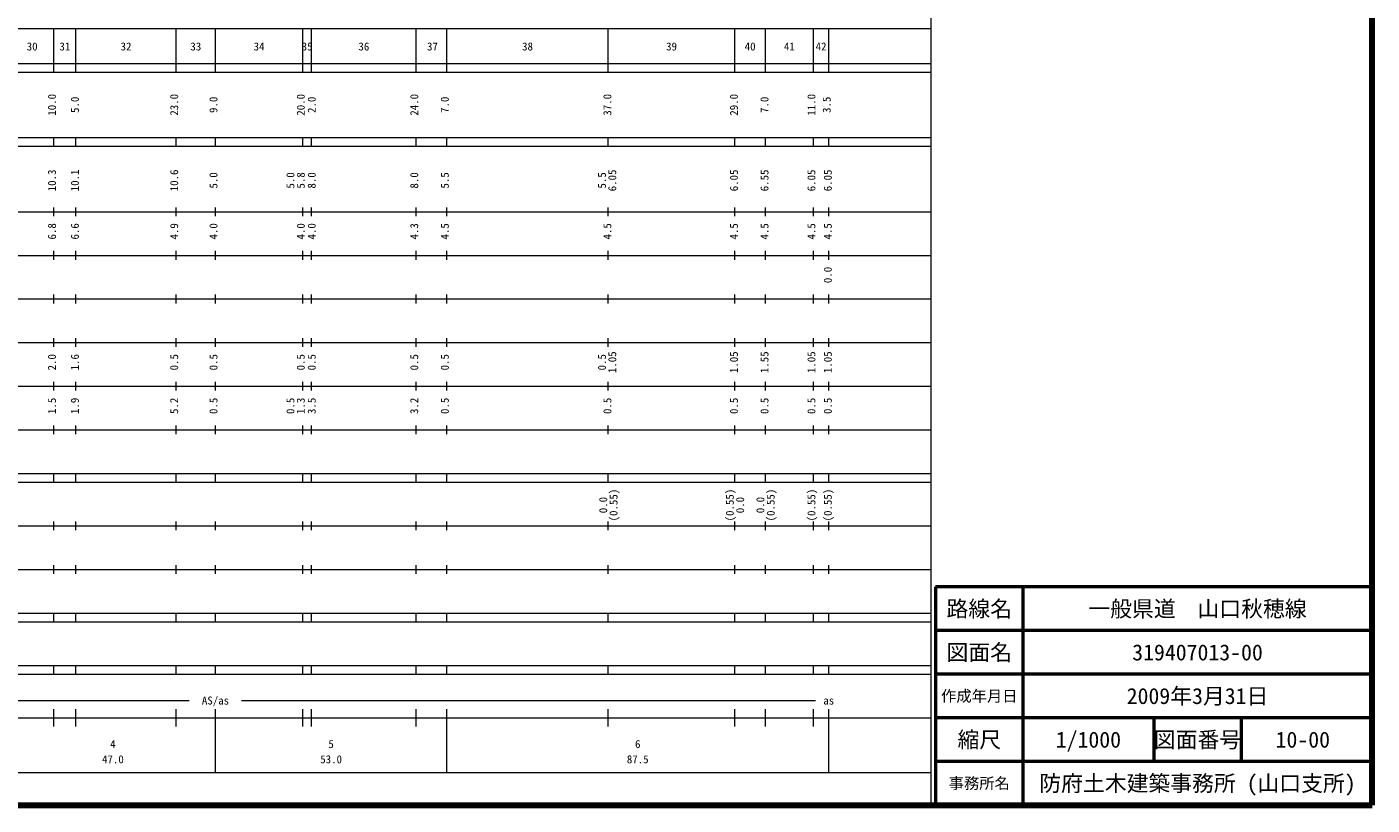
# Model space of a CAD drawing. Units: millimetres on the paper, enlarged 1000 times. Extents: x 40000 to 680000, y 20000 to 380000.
# Drawn here: x 371796 to 680000, y 20000 to 198357 of the extents above; entities that cross this region are included whole.
import ezdxf
from ezdxf.enums import TextEntityAlignment as Align

# ---------------------------------------------------------------- set-up
doc = ezdxf.new("R2010")
doc.units = ezdxf.units.MM
doc.header["$LTSCALE"] = 1000
for name, color, linetype, lineweight in [('M-TTL', 2, 'Continuous', 140), ('M-TTL-BAND', 7, 'Continuous', 13), ('M-TTL-FRAM', 2, 'Continuous', 50), ('M-TTL-LINE', 7, 'Continuous', 50)]:
    doc.layers.add(name, color=color, linetype=linetype, lineweight=lineweight)
doc.layers.add('M-TTL-TXT', color=7, linetype='Continuous')
doc.styles.add('ＭＳ ゴシック', font='')
doc.styles.get('ＭＳ ゴシック').set_extended_font_data('MS Gothic')

msp = doc.modelspace()

# ---------------------------------------------------------------- linework, layer by layer
at = {"layer": 'M-TTL'}
for p, q in [((680000, 20000), (680000, 380000)), ((40000, 20000), (680000, 20000))]:
    msp.add_line(p, q, dxfattribs=at)
at = {"layer": 'M-TTL-BAND'}
for p, q in [((579000, 20000), (579000, 370000)), ((68000, 198000), (579000, 198000)), ((378000, 188000), (378000, 198000)), ((383000, 188000), (383000, 198000)), ((406000, 188000), (406000, 198000)), ((415000, 188000), (415000, 198000)), ((435000, 188000), (435000, 198000)), ((437000, 188000), (437000, 198000)), ((461000, 188000), (461000, 198000)), ((468000, 188000), (468000, 198000)), ((505000, 188000), (505000, 198000)), ((534000, 188000), (534000, 198000)), ((541000, 188000), (541000, 198000)), ((552000, 188000), (552000, 198000)), ((555500, 188000), (555500, 198000)), ((40000, 190000), (579000, 190000)), ((40000, 188000), (579000, 188000)), ((40000, 173000), (579000, 173000)), ((378000, 171000), (378000, 173000)), ((383000, 171000), (383000, 173000)), ((406000, 171000), (406000, 173000)), ((415000, 171000), (415000, 173000)), ((435000, 171000), (435000, 173000)), ((437000, 171000), (437000, 173000)), ((461000, 171000), (461000, 173000)), ((468000, 171000), (468000, 173000)), ((505000, 171000), (505000, 173000)), ((534000, 171000), (534000, 173000)), ((541000, 171000), (541000, 173000)), ((552000, 171000), (552000, 173000)), ((555500, 171000), (555500, 173000)), ((40000, 171000), (579000, 171000)), ((40000, 156000), (579000, 156000)), ((378000, 155000), (378000, 157000)), ((383000, 155000), (383000, 157000)), ((406000, 155000), (406000, 157000)), ((415000, 155000), (415000, 157000)), ((435000, 155000), (435000, 157000)), ((437000, 155000), (437000, 157000)), ((461000, 155000), (461000, 157000)), ((468000, 155000), (468000, 157000)), ((505000, 155000), (505000, 157000)), ((534000, 155000), (534000, 157000)), ((541000, 155000), (541000, 157000)), ((552000, 155000), (552000, 157000)), ((555500, 155000), (555500, 157000)), ((46000, 146000), (579000, 146000)), ((378000, 145000), (378000, 147000)), ((383000, 145000), (383000, 147000)), ((406000, 145000), (406000, 147000)), ((415000, 145000), (415000, 147000)), ((435000, 145000), (435000, 147000)), ((437000, 145000), (437000, 147000)), ((461000, 145000), (461000, 147000)), ((468000, 145000), (468000, 147000)), ((505000, 145000), (505000, 147000)), ((534000, 145000), (534000, 147000)), ((541000, 145000), (541000, 147000)), ((552000, 145000), (552000, 147000)), ((555500, 145000), (555500, 147000)), ((52000, 136000), (579000, 136000)), ((378000, 135000), (378000, 137000)), ((383000, 135000), (383000, 137000)), ((406000, 135000), (406000, 137000)), ((415000, 135000), (415000, 137000)), ((435000, 135000), (435000, 137000)), ((437000, 135000), (437000, 137000)), ((461000, 135000), (461000, 137000)), ((468000, 135000), (468000, 137000)), ((505000, 135000), (505000, 137000)), ((534000, 135000), (534000, 137000)), ((541000, 135000), (541000, 137000)), ((552000, 135000), (552000, 137000)), ((555500, 135000), (555500, 137000)), ((378000, 125000), (378000, 127000)), ((383000, 125000), (383000, 127000)), ((406000, 125000), (406000, 127000)), ((415000, 125000), (415000, 127000)), ((435000, 125000), (435000, 127000)), ((437000, 125000), (437000, 127000)), ((461000, 125000), (461000, 127000)), ((468000, 125000), (468000, 127000)), ((505000, 125000), (505000, 127000)), ((534000, 125000), (534000, 127000)), ((541000, 125000), (541000, 127000)), ((552000, 125000), (552000, 127000)), ((555500, 125000), (555500, 127000)), ((46000, 126000), (579000, 126000)), ((52000, 116000), (579000, 116000)), ((378000, 115000), (378000, 117000)), ((383000, 115000), (383000, 117000)), ((406000, 115000), (406000, 117000)), ((415000, 115000), (415000, 117000)), ((435000, 115000), (435000, 117000)), ((437000, 115000), (437000, 117000)), ((461000, 115000), (461000, 117000)), ((468000, 115000), (468000, 117000)), ((505000, 115000), (505000, 117000)), ((534000, 115000), (534000, 117000)), ((541000, 115000), (541000, 117000)), ((552000, 115000), (552000, 117000)), ((555500, 115000), (555500, 117000)), ((46000, 106000), (579000, 106000)), ((378000, 105000), (378000, 107000)), ((383000, 105000), (383000, 107000)), ((406000, 105000), (406000, 107000)), ((415000, 105000), (415000, 107000)), ((435000, 105000), (435000, 107000)), ((437000, 105000), (437000, 107000)), ((461000, 105000), (461000, 107000)), ((468000, 105000), (468000, 107000)), ((505000, 105000), (505000, 107000)), ((534000, 105000), (534000, 107000)), ((541000, 105000), (541000, 107000)), ((552000, 105000), (552000, 107000)), ((555500, 105000), (555500, 107000)), ((40000, 96000), (579000, 96000)), ((378000, 94000), (378000, 96000)), ((383000, 94000), (383000, 96000)), ((406000, 94000), (406000, 96000)), ((415000, 94000), (415000, 96000)), ((435000, 94000), (435000, 96000)), ((437000, 94000), (437000, 96000)), ((461000, 94000), (461000, 96000)), ((468000, 94000), (468000, 96000)), ((505000, 94000), (505000, 96000)), ((534000, 94000), (534000, 96000)), ((541000, 94000), (541000, 96000)), ((552000, 94000), (552000, 96000)), ((555500, 94000), (555500, 96000)), ((40000, 94000), (579000, 94000)), ((49000, 84000), (579000, 84000)), ((378000, 83000), (378000, 85000)), ((383000, 83000), (383000, 85000)), ((406000, 83000), (406000, 85000)), ((415000, 83000), (415000, 85000)), ((435000, 83000), (435000, 85000)), ((437000, 83000), (437000, 85000)), ((461000, 83000), (461000, 85000)), ((468000, 83000), (468000, 85000)), ((505000, 83000), (505000, 85000)), ((534000, 83000), (534000, 85000)), ((541000, 83000), (541000, 85000)), ((552000, 83000), (552000, 85000)), ((555500, 83000), (555500, 85000)), ((40000, 74000), (579000, 74000)), ((378000, 73000), (378000, 75000)), ((383000, 73000), (383000, 75000)), ((406000, 73000), (406000, 75000)), ((415000, 73000), (415000, 75000)), ((435000, 73000), (435000, 75000)), ((437000, 73000), (437000, 75000)), ((461000, 73000), (461000, 75000)), ((468000, 73000), (468000, 75000)), ((505000, 73000), (505000, 75000)), ((534000, 73000), (534000, 75000)), ((541000, 73000), (541000, 75000)), ((552000, 73000), (552000, 75000)), ((555500, 73000), (555500, 75000)), ((40000, 64000), (579000, 64000)), ((40000, 62000), (579000, 62000)), ((378000, 62000), (378000, 64000)), ((383000, 62000), (383000, 64000)), ((406000, 62000), (406000, 64000)), ((415000, 62000), (415000, 64000)), ((435000, 62000), (435000, 64000)), ((437000, 62000), (437000, 64000)), ((461000, 62000), (461000, 64000)), ((468000, 62000), (468000, 64000)), ((505000, 62000), (505000, 64000)), ((534000, 62000), (534000, 64000)), ((541000, 62000), (541000, 64000)), ((552000, 62000), (552000, 64000)), ((555500, 62000), (555500, 64000)), ((40000, 52000), (579000, 52000)), ((40000, 50000), (579000, 50000)), ((378000, 50000), (378000, 52000)), ((383000, 50000), (383000, 52000)), ((406000, 50000), (406000, 52000)), ((415000, 50000), (415000, 52000)), ((435000, 50000), (435000, 52000)), ((437000, 50000), (437000, 52000)), ((461000, 50000), (461000, 52000)), ((468000, 50000), (468000, 52000)), ((505000, 50000), (505000, 52000)), ((534000, 50000), (534000, 52000)), ((541000, 50000), (541000, 52000)), ((552000, 50000), (552000, 52000)), ((555500, 50000), (555500, 52000)), ((71000, 44000), (409000, 44000)), ((421000, 44000), (552500, 44000)), ((378000, 38000), (378000, 42000)), ((383000, 38000), (383000, 42000)), ((406000, 38000), (406000, 42000)), ((415000, 27500), (415000, 42000)), ((435000, 38000), (435000, 42000)), ((437000, 38000), (437000, 42000)), ((461000, 38000), (461000, 42000)), ((468000, 27500), (468000, 42000)), ((505000, 38000), (505000, 42000)), ((534000, 38000), (534000, 42000)), ((541000, 38000), (541000, 42000)), ((552000, 38000), (552000, 42000)), ((555500, 27500), (555500, 42000)), ((40000, 40000), (579000, 40000)), ((68000, 27500), (579000, 27500))]:
    msp.add_line(p, q, dxfattribs=at)
at = {"layer": 'M-TTL-FRAM'}
for p, q in [((680000, 70000), (580000, 70000)), ((580000, 70000), (580000, 20000))]:
    msp.add_line(p, q, dxfattribs=at)
at = {"layer": 'M-TTL-LINE'}
for p, q in [((600000, 70000), (600000, 20000)), ((680000, 60000), (580000, 60000)), ((680000, 50000), (580000, 50000)), ((680000, 40000), (580000, 40000)), ((630000, 40000), (630000, 30000)), ((650000, 40000), (650000, 30000)), ((680000, 30000), (580000, 30000))]:
    msp.add_line(p, q, dxfattribs=at)

# ---------------------------------------------------------------- texts
at = {"layer": 'M-TTL-BAND', "style": 'ＭＳ ゴシック'}
for s, p in [('30', (373000, 192405)), ('31', (380500, 192405)), ('32', (394500, 192405)), ('33', (410500, 192405)), ('34', (425000, 192405)), ('35', (436000, 192405)), ('36', (449000, 192405)), ('37', (464719, 192405)), ('38', (486500, 192405)), ('39', (519500, 192405)), ('40', (537500, 192405)), ('41', (546500, 192405)), ('42', (553750, 192405)), ('AS/as', (415000, 42500)), ('as', (555500, 42500)), ('4', (391500, 32523)), ('5', (441500, 32523)), ('6', (511750, 32523)), ('47.0', (391500, 29033)), ('53.0', (441500, 29033)), ('87.5', (511750, 29033))]:
    msp.add_text(s, height=1833, dxfattribs=at).set_placement(p, align=Align.BOTTOM_CENTER)
for s, p in [('10.0', (379000, 180500)), ('5.0', (384250, 180500)), ('23.0', (407000, 180500)), ('9.0', (416000, 180500)), ('20.0', (436000, 180500)), ('2.0', (438510, 180500)), ('24.0', (462000, 180500)), ('7.0', (469000, 180500)), ('37.0', (506250, 180500)), ('29.0', (535250, 180500)), ('7.0', (542250, 180500)), ('11.0', (553000, 180500)), ('3.5', (556500, 180500)), ('10.3', (379000, 163174)), ('10.1', (384250, 163174)), ('10.6', (407000, 163174)), ('5.0', (416000, 163174)), ('5.0', (433630, 163174)), ('5.8', (436000, 163174)), ('8.0', (438510, 163174)), ('8.0', (462000, 163174)), ('5.5', (469000, 163174)), ('5.5', (505000, 163174)), ('6.05', (507370, 163174)), ('6.05', (535250, 163174)), ('6.55', (542250, 163174)), ('6.05', (553000, 163174)), ('6.05', (556750, 163174)), ('6.8', (379000, 151500)), ('6.6', (384250, 151500)), ('4.9', (407000, 151500)), ('4.0', (416000, 151500)), ('4.0', (436000, 151500)), ('4.0', (438510, 151500)), ('4.3', (462000, 151500)), ('4.5', (469000, 151500)), ('4.5', (506250, 151500)), ('4.5', (535250, 151500)), ('4.5', (542250, 151500)), ('4.5', (553000, 151500)), ('4.5', (556750, 151500)), ('0.0', (556750, 141500)), ('1.05', (507370, 121500)), ('1.05', (535250, 121500)), ('1.55', (542250, 121500)), ('1.05', (553000, 121500)), ('1.05', (556750, 121500)), ('2.0', (379000, 121500)), ('1.6', (384250, 121500)), ('0.5', (407000, 121500)), ('0.5', (416000, 121500)), ('0.5', (436000, 121500)), ('0.5', (438510, 121500)), ('0.5', (462000, 121500)), ('0.5', (469000, 121500)), ('0.5', (505000, 121500)), ('1.5', (379000, 111500)), ('1.9', (384250, 111500)), ('5.2', (407000, 111500)), ('0.5', (416000, 111500)), ('0.5', (433630, 111500)), ('1.3', (436000, 111500)), ('3.5', (438510, 111500)), ('3.2', (462000, 111500)), ('0.5', (469000, 111500)), ('0.5', (506250, 111500)), ('0.5', (535250, 111500)), ('0.5', (542250, 111500)), ('0.5', (553000, 111500)), ('0.5', (556750, 111500)), ('0.0', (505296, 88764)), ('(0.55)', (507666, 88764)), ('(0.55)', (534296, 88764)), ('0.0', (536666, 88764)), ('0.0', (541296, 88764)), ('(0.55)', (543666, 88764)), ('(0.55)', (553000, 88764)), ('(0.55)', (556750, 88764))]:
    msp.add_text(s, height=1833, rotation=90, dxfattribs=at).set_placement(p, align=Align.BOTTOM_CENTER)
at = {"layer": 'M-TTL-TXT', "style": 'ＭＳ ゴシック'}
for s, height, p in [('路線名', 3666, (590000, 65000)), ('路線名', 3666, (590000, 65000)), ('一般県道\u3000山口秋穂線', 3666, (640000, 65000)), ('図面名', 3666, (590000, 55000)), ('図面名', 3666, (590000, 55000)), ('319407013-00', 3666, (640000, 55000)), ('作成年月日', 2566, (590000, 45000)), ('作成年月日', 2566, (590000, 45000)), ('2009年3月31日', 3666, (640000, 45000)), ('縮尺', 3666, (590000, 35000)), ('縮尺', 3666, (590000, 35000)), ('1/1000', 3666, (615000, 35000)), ('図面番号', 3666, (640000, 35000)), ('図面番号', 3666, (640000, 35000)), ('10-00', 3666, (664125, 35000)), ('事務所名', 2566, (590000, 25000)), ('事務所名', 2566, (590000, 25000)), ('防府土木建築事務所 (山口支所)', 3666, (640000, 25000))]:
    msp.add_text(s, height=height, dxfattribs=at).set_placement(p, align=Align.MIDDLE_CENTER)

doc.saveas('drawing.dxf')
